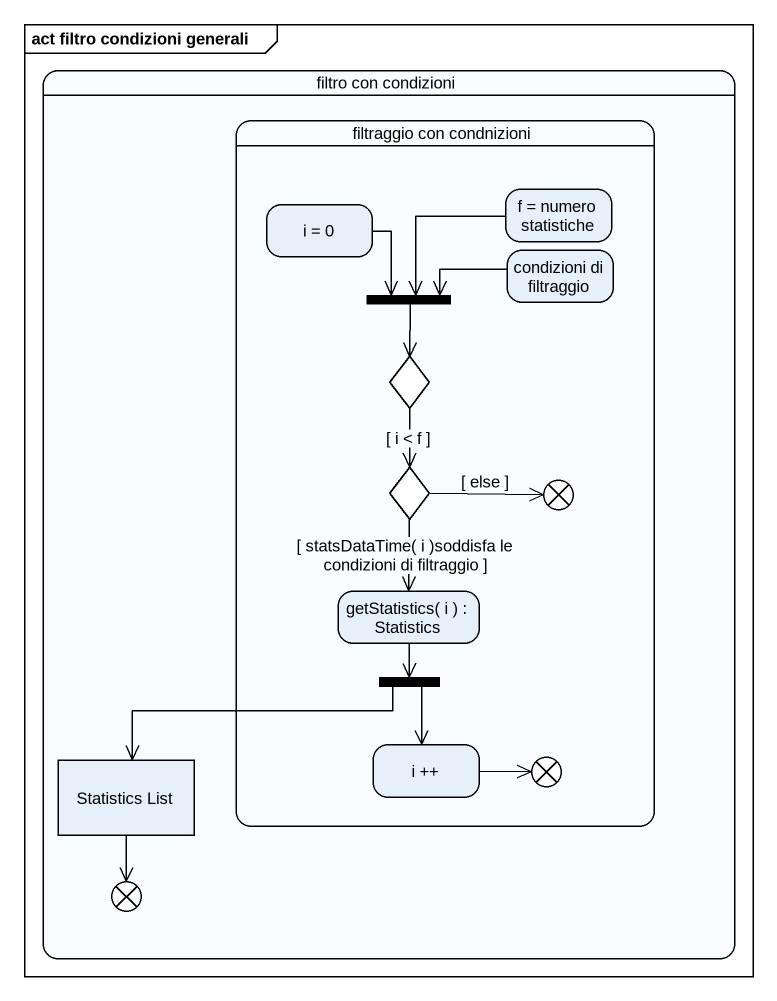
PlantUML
@startuml
mainframe act filtro condizioni generali
hide empty description
state "filtro con condizioni" as filtro_con_condizioni {
  state "filtraggio con condnizioni" as filtraggio_con_condnizioni {
    state "i = 0" as i_0
    state "f = numero statistiche" as f_numero_statistiche
    state fork1 <<join>>
    state "condizioni di filtraggio" as condizioni_di_filtraggio
    state choice1 <<choice>>
    state choice2 <<choice>>
    state flowfinal1 <<end>>
    state "getStatistics( i ) : Statistics" as getStatistics_i_Statistics
    state fork2 <<fork>>
    state "i ++" as i
    state flowfinal2 <<end>>
  }
  state "Statistics List" as Statistics_List <<object>>
  state flowfinal3 <<end>>
}
i_0 --> fork1
f_numero_statistiche -left-> fork1
fork1 --> choice1
condizioni_di_filtraggio -left-> fork1
choice1 --> choice2 : [ i < f ]
choice2 -right-> flowfinal1 : [ else ]
choice2 --> getStatistics_i_Statistics : [ statsDataTime( i )soddisfa le condizioni di filtraggio ]
getStatistics_i_Statistics --> fork2
fork2 -left-> Statistics_List
fork2 --> i
Statistics_List --> flowfinal3
i -right-> flowfinal2
@enduml
